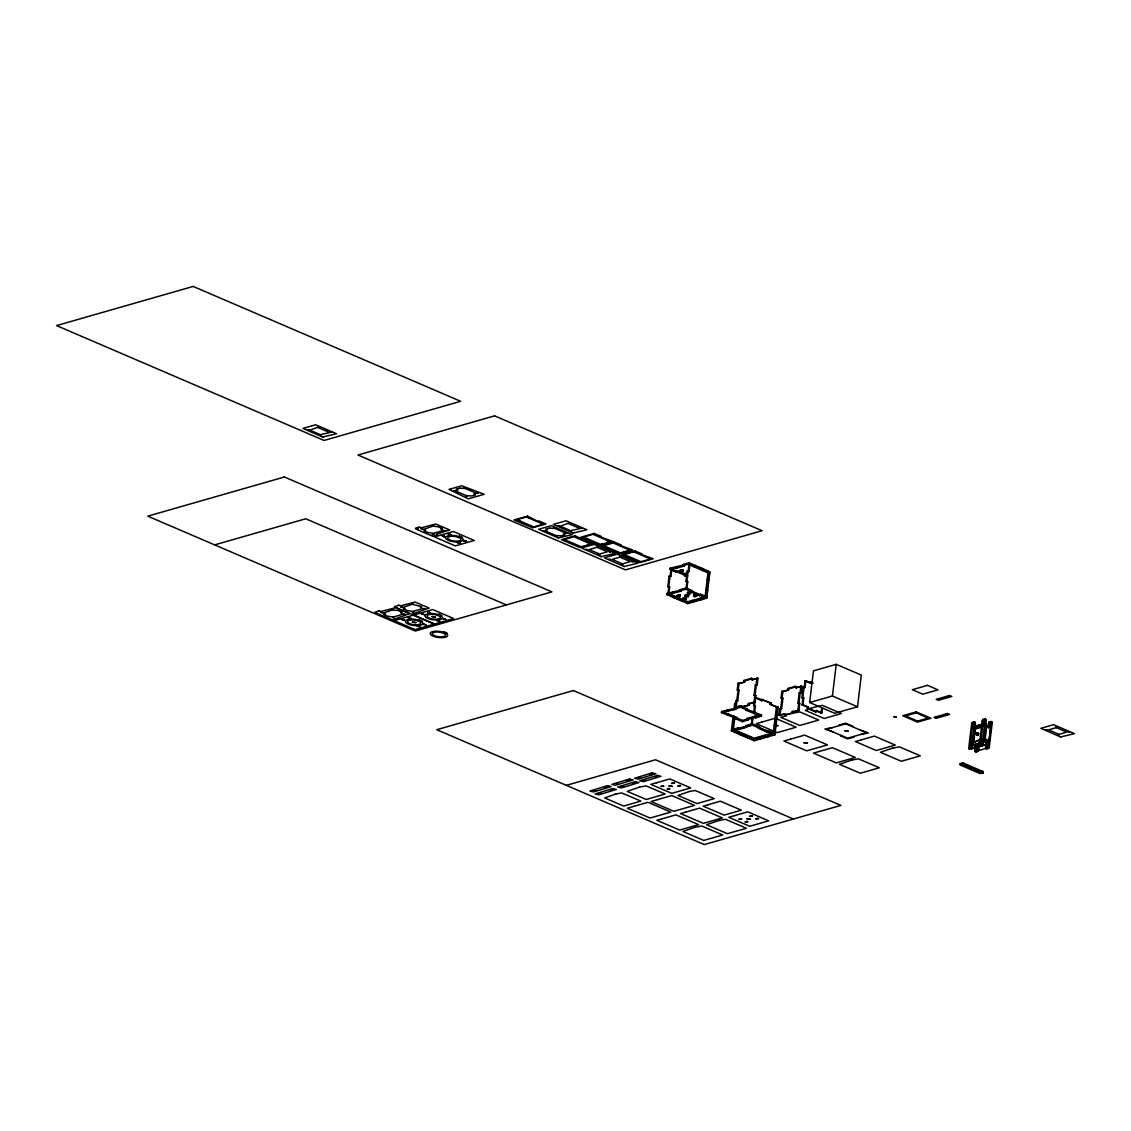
<?xml version="1.0" encoding="UTF-8"?>
<svg xmlns="http://www.w3.org/2000/svg" width="1131" height="1131" viewBox="0 0 1131 1131"><rect width="100%" height="100%" fill="white"/><g stroke="black" fill="none" stroke-linecap="round" stroke-linejoin="round"><path stroke-width="1.5" d="M982.274 740.734L982.811 740.155L982.231 741.158M983.602 725.494C987.292 723.359 979.587 726.639 983.716 724.476M978.315 745.937L977.438 746.828L977.75 745.456M984.111 725.565L984.521 724.717M1045.539 729.919L1047.037 730.046M666.88 594.637L667.021 593.436L681.258 590.029L681.116 591.244L666.88 594.637L687.775 603.615L706.748 598.172L709.943 571.777L689.048 562.8L683.35 564.426L684.156 566.037L683.35 564.426M668.789 587.13L667.969 593.846L668.845 593.591L669.651 586.876L667.827 586.72L669.114 576.16L670.923 576.315L671.743 569.6L685.414 575.481L685.57 574.265M687.69 577.064L684.552 575.721L684.693 574.52L687.054 574.548L677.2 570.674L676.197 572.13L669.92 569.444L670.075 568.243L684.312 564.836M667.827 586.72L668.704 586.466L670.881 569.854L671.743 569.6M672.563 593.012L672.719 591.796M669.92 569.444L675.617 567.804L675.758 566.603M673.525 593.407L673.666 592.206M675.617 567.804L676.564 568.214L676.72 567.013M674.005 597.083L674.161 595.881L673.143 597.324L682.375 600.674L682.516 599.472L681.498 600.914L682.375 600.674M676.197 572.13L677.2 570.674M676.918 596.701L677.059 595.5L677.865 597.111L676.918 596.701L679.943 596.518L680.084 595.316L679.137 594.906L678.996 596.108M682.191 569.713L680.113 570.307L679.971 571.508L680.919 571.918L681.06 570.717L683.138 570.123L682.997 571.325L682.191 569.713L683.138 570.123M681.116 591.244L680.297 589.619L685.994 587.993L692.271 590.693L692.115 591.895L687.309 592.559L691.098 592.163M683.053 599.331L683.195 598.129L684.015 599.741L683.053 599.331L686.079 599.147L686.22 597.946L685.273 597.536L685.132 598.737M686.107 574.138L686.248 572.936L688.327 572.343M686.899 581.942L686.079 588.657L686.955 588.403L687.761 581.687L685.937 581.532L687.224 570.971L689.033 571.127L689.853 564.411L688.991 564.666L688.171 571.381L687.224 570.971M680.155 590.834L685.853 589.194L685.994 587.993M685.937 581.532L686.814 581.277L688.086 570.717M683.209 565.627L688.906 564.001L689.048 562.8M687.549 593.662L687.69 592.446L688.496 594.072L687.549 593.662L690.574 593.478L690.716 592.262L689.769 591.852L689.613 593.068M687.775 603.615L687.917 602.413L693.614 600.773L693.473 601.975L692.653 600.363L693.614 600.773M694.448 565.74L694.307 566.942L695.311 565.486L694.448 565.74L703.68 569.077L702.662 570.533L702.803 569.331M693.685 596.291L693.826 595.09L694.632 596.701L693.685 596.291L696.71 596.108L696.852 594.906L695.904 594.496L695.749 595.698M692.271 590.693L691.253 592.135L699.608 595.726L700.626 594.27L706.889 596.97L700.245 598.186L700.103 599.388L692.511 601.565M700.626 594.27L699.608 595.726M701.206 598.596L701.05 599.798L700.103 599.388M708.034 579.284L708.981 579.694L707.172 579.524L708.034 579.284L708.84 572.569L707.978 572.809L705.08 596.8L686.079 588.657M708.119 579.934L705.942 596.56L686.969 602.003M721.493 712.686L721.635 711.484L735.871 708.091L735.73 709.293L721.493 712.686L736.988 718.722L737.129 717.521L721.635 711.484M727.191 711.06L727.332 709.858M727.756 715.386L727.912 714.17M728.138 711.47L728.279 710.254M728.633 715.131L728.774 713.93M771.017 704.09L771.158 702.888L770.154 704.344L778.241 707.186L774.905 734.797L754.193 740.734L731.389 730.937L733.227 715.782M733.962 709.674L734.726 703.341L735.588 703.086M735.73 709.293L734.768 708.883L735.942 700.584L737.765 700.753L739.038 690.193L737.228 690.023L738.034 683.308L744.679 682.092L744.834 680.89L752.412 678.713L752.271 679.915L751.465 678.303L752.412 678.713M733.355 721.564L732.492 721.818L734.316 721.974L733.355 721.564L732.393 729.481L755.211 739.278M733.439 722.228L734.175 716.192M734.853 717.45L733.355 729.891L752.327 724.462M751.323 679.505L757.968 678.289L757.148 685.004L755.338 684.835L754.052 695.395L755.876 695.565L755.056 702.28L749.372 703.906L749.217 705.108L740.678 706.875L741.639 707.285L740.819 705.673L735.136 707.299L736.083 707.709L736.903 700.994L737.765 700.753M736.804 700.343L738.995 683.718L744.679 682.092M748.086 720.023L747.28 718.411L748.086 720.023L742.388 721.663L736.125 718.963L737.129 717.521M738.896 729.467L738.091 727.855L738.896 729.467L746.488 727.29L745.682 725.678L746.488 727.29M734.768 708.883L740.466 707.243L740.819 705.673M743.731 681.682L743.873 680.48L751.465 678.303M739.476 733.793L739.617 732.591L738.614 734.047L747.831 737.384L747.987 736.182L746.969 737.624L747.831 737.384M742.388 721.663L742.53 720.461L748.227 718.821M745.866 710.183L746.884 708.741L745.866 710.183L761.361 716.22L761.516 715.018L746.022 708.981M748.27 704.698L748.411 703.496L755.056 702.28M752.143 717.718L751.38 724.052L774.184 733.835L775.145 725.918L776.007 725.678L774.184 725.508L775.145 725.918M754.518 713.279L755.423 705.73L753.614 705.574L753.995 702.393M754.108 701.87L754.914 695.155M756.201 684.594L757.007 677.879M754.052 695.395L755.013 695.805L756.286 685.245L757.148 685.004M731.389 730.937L752.101 724.999L753.006 717.464M753.656 713.52L755.437 697.403L771.158 702.888M754.236 713.774L754.377 712.572M755.098 713.534L755.239 712.332M747.124 719.627L754.716 717.45L754.872 716.234L761.516 715.018M754.716 717.45L755.678 717.86L755.819 716.644M754.193 740.734L754.335 739.533L760.894 737.652L760.753 738.854L759.947 737.242L760.894 737.652M758.449 728.35L759.467 726.908L758.449 728.35L766.818 731.941L767.822 730.485L775.046 733.595L767.539 735.065L767.383 736.267L759.792 738.444M755.437 697.403L754.575 697.643L761.799 700.753L762.803 699.297M766.818 731.941L767.822 730.485M768.486 735.475L768.345 736.677L767.383 736.267M776.417 707.031L773.222 733.425L754.25 738.868M775.046 725.268L776.333 714.707L777.28 715.117L775.47 714.948L776.333 714.707M776.417 715.358L777.379 707.441L778.241 707.186M795.192 687.507L801.837 686.291L801.017 693.006L799.207 692.836L797.92 703.397L799.744 703.567L798.924 710.282L785.508 715.287L785.649 714.085L779.005 715.315L779.81 708.6L781.634 708.755L782.906 698.195L781.097 698.039L781.903 691.324L788.547 690.094L788.703 688.892L796.281 686.715L796.139 687.917L795.333 686.305L796.281 686.715M779.952 715.725L780.772 708.996L781.634 708.755M780.687 708.345L782.864 691.72L788.547 690.094M784.546 714.877L799.744 711.894L818.731 720.051L799.758 725.48L780.758 717.337L786.455 715.697L784.546 714.877L784.688 713.675L785.649 714.085M787.6 689.684L787.742 688.482L795.333 686.305M792.138 712.7L792.28 711.498L798.924 710.282M797.977 709.872L798.797 703.157M800.069 692.596L800.875 685.881M797.92 703.397L798.882 703.807L800.154 693.246L801.017 693.006M802.911 698.166L802.091 704.882L802.953 704.641L803.773 697.926L801.95 697.756L803.236 687.196L805.046 687.365L805.866 680.65L811.181 682.926L811.323 681.724L810.319 683.181L805.003 680.89L804.183 687.606L803.236 687.196M801.95 697.756L802.826 697.516L804.099 686.955M807.265 708.374L808.283 706.917L807.265 708.374L815.621 711.965L816.639 710.508L821.954 712.784L822.562 707.752M809.64 702.535L813.472 670.853L836.247 664.321L861.327 675.094L857.496 706.776L834.72 713.308L809.64 702.535L832.416 696.003L857.496 706.776M815.621 711.965L816.639 710.508M815.776 710.749L821.092 713.039L821.7 708.006M832.416 696.003L836.247 664.321M960.148 764.726L960.304 763.51L963.329 763.326L963.174 764.528L960.148 764.726L961.11 765.122L960.304 763.51M960.728 765.235L960.869 764.033L963.711 763.227L982.698 771.384L982.556 772.586L979.715 773.392L960.728 765.235L963.555 764.429L982.556 772.586M962.227 764.132L962.368 762.916M963.555 764.429L963.711 763.227M968.758 747.817L971.656 723.826L974.498 723.02L975.445 723.43L972.547 747.421L968.758 747.817L972.547 747.421M968.998 748.92L969.14 747.718L969.946 749.33L968.998 748.92L972.024 748.736L972.165 747.534L971.218 747.124L969.946 749.33M974.258 721.917L972.193 722.511L972.038 723.727L972.999 724.137L974.258 721.917L975.219 722.327L975.063 723.543L974.116 723.133M970.61 738.345L971.006 735.051M969.719 748.227L972.618 724.236L975.445 723.43L971.656 723.826L972.618 724.236M972.999 724.137L973.141 722.921L975.219 722.327M970.737 744.113L971.147 740.706M974.498 723.02L971.586 747.011L973.692 742.233L975.29 729.043M975.219 747.817L975.12 744.198M983.164 744.368L979.389 744.778L983.164 744.368L986.076 720.376L985.115 719.966L982.288 720.786L978.683 750.051L975.855 750.871L974.894 750.461L975.728 743.604M975.855 750.871L976.675 744.014M976.081 751.959L975.275 750.348L976.081 751.959L978.159 751.366L977.354 749.754L978.159 751.366M980.252 725.763L980.393 724.561L981.355 724.971L978.329 725.155M974.894 750.461L977.721 749.641L978.555 742.784M979.616 745.866L979.771 744.665L980.577 746.276L979.616 745.866L982.641 745.682L982.797 744.481L981.835 744.071L981.694 745.272M984.889 718.878L982.811 719.472L982.669 720.673L983.617 721.083L983.772 719.881L985.836 719.288L985.695 720.489L984.889 718.878L985.836 719.288M980.337 745.188L983.249 721.196L986.076 720.376M982.217 743.972L985.115 719.966M979.715 773.392L979.87 772.19L982.698 771.384M972.222 745.329L983.984 741.95L986.26 723.232L972.801 727.021M981.058 773.689L981.199 772.487L983.277 771.893L983.122 773.095L980.096 773.279L980.252 772.077L981.199 772.487M979.248 743.647L974.187 745.089L970.002 743.293L985.186 738.953L986.783 725.749L990.968 727.544L989.371 740.734L982.613 742.671M988.013 726.851L988.423 723.416L992.212 723.02L989.3 747.011L986.472 747.817L985.525 747.407L986.345 740.551M991.025 721.507L988.946 722.101L988.805 723.317L989.752 723.713L989.908 722.511L991.972 721.917L991.83 723.119L991.025 721.507L991.972 721.917M986.472 747.817L987.306 740.961M988.89 727.148L989.837 727.247L989.399 726.625L988.791 727.572L989.385 723.826L992.212 723.02M986.713 748.92L985.907 747.308L986.713 748.92L988.777 748.326L987.971 746.714L988.777 748.326M985.893 726.696L990.94 725.24L988.678 743.972L969.564 749.429M985.525 747.407L988.353 746.601L991.251 722.61M976.717 734.231C977.34 737.935 979.616 730.866 976.972 733.878C976.364 738.133 981.072 732.082 977.467 733.496M977.043 734.372L977.438 735.178L978.273 734.047M975.12 733.637C976.887 730.046 976.534 736.21 975.134 733.977M978.414 734.033L978.442 733.114M987.773 743.081C987.42 741.201 988.706 745.527 988.805 742.403M971.67 743.647C971.204 745.06 971.685 740.466 972.208 744.354M973.89 728.463C971.882 728.025 974.328 727.247 981.552 727.077M978.046 747.011L979.7 742.148M981.821 740.31L982.768 739.914L981.694 740.338M599.487 793.156L601.028 793.312L599.515 793.269M616.225 783.627L617.78 783.783L616.239 783.698M622.064 786.271L623.605 786.427L622.078 786.342M638.916 777.478L640.457 777.633M640.415 777.76L638.93 777.548M937.67 699.17L939.225 699.382L937.698 699.283M935.493 717.21L937.034 717.422L935.507 717.323M948.301 696.116L949.842 696.3M949.814 696.399L948.301 696.215M946.124 714.156L947.665 714.34M947.58 714.481L946.166 714.311M990.544 728.223L990.657 727.092M984.903 725.819L985.03 724.688M977.071 733.439L978.117 732.973M974.215 728.915L973.947 727.728M982.995 741.187L983.136 739.957M1056.326 726.611L1057.485 727.106L1056.198 726.908M988.975 727.714L989.003 726.399L988.409 727.798M1068.328 731.87L1069.488 732.337L1068.328 732.11M307.689 429.794L309.131 429.978M309.06 430.204L307.674 430.034M318.32 426.755L319.748 426.938M319.691 427.165L318.306 426.981M319.804 435.011L321.246 435.181M321.218 435.393L319.875 435.294M330.436 431.957L331.878 432.141M331.807 432.367L330.464 432.226M464.36 487.744L465.802 487.928M465.76 488.14L464.332 487.956M465.859 496L467.301 496.184M467.23 496.41L465.845 496.226M421.17 528.573L422.612 528.757M422.556 528.983L421.184 528.827M443.889 530.453L445.317 530.637M445.261 530.849L443.918 530.722M517.984 520.826L519.412 520.995M519.355 521.221L517.97 521.052M528.983 517.659L530.425 517.842M530.298 518.097L528.955 517.871M529.69 525.844L531.118 526.028M531.005 526.283L529.69 526.099M380.963 612.281L382.405 612.451M540.689 522.692L542.131 522.875M382.349 612.677L381.006 612.55M542.088 523.087L540.66 522.904M400.572 606.654L402 606.838M401.972 607.05L400.53 606.866M553.936 527.64L555.363 527.824M558.035 525.816L559.463 525.972M403.682 614.147L405.11 614.331M555.25 528.078L553.921 527.88M559.421 526.212L558.078 526.085M405.082 614.543L403.64 614.359M568.667 522.762L570.109 522.946M570.038 523.172L568.653 522.989M423.277 608.535L424.705 608.704M424.648 608.93L423.263 608.761M555.42 535.896L556.862 536.08M556.805 536.306L555.434 536.151M570.165 531.019L571.593 531.202M571.48 531.443L570.165 531.259M580.783 527.965L582.225 528.149M582.097 528.403L580.769 528.205M586.211 549.397L587.639 549.581M587.583 549.793L586.197 549.624M596.829 546.344L598.271 546.527M598.143 546.782L596.843 546.598M598.327 554.6L599.769 554.784M599.713 555.01L598.299 554.812M608.959 551.546L610.387 551.73M610.33 551.956L608.959 551.801M609.1 559.223L610.542 559.407M610.486 559.633L609.142 559.492M619.731 556.183L621.173 556.367M621.131 556.565L619.703 556.395M621.23 564.426L622.672 564.609M622.545 564.864L621.23 564.68M631.861 561.386L633.289 561.57M633.162 561.81L631.833 561.612M894.225 716.686L896.36 717.224L894.423 717.351L893.843 716.743L896.134 716.856L894.395 716.545M904.8 715.711L906.228 715.895M906.171 716.121L904.8 715.951M915.417 712.657L916.859 712.841M916.803 713.067L915.431 712.912M916.916 720.914L918.358 721.097M918.315 721.309L916.902 721.14M927.547 717.874L928.975 718.044M928.947 718.256L927.505 718.072M476.49 492.946L477.918 493.144M477.862 493.356L476.462 493.187M432.876 533.606L434.318 533.79M434.191 534.044L432.862 533.832M392.669 617.3L394.111 617.484M394.04 617.71L392.655 617.526M412.278 611.687L413.706 611.871M413.635 612.097L412.235 611.885M566.051 532.842L567.493 533.04M567.451 533.238L566.009 533.054M453.743 490.797L455.157 490.967M455.044 491.236L453.715 491.024M432.183 525.42L433.611 525.59M433.583 525.816L432.155 525.646M391.976 609.114L393.39 609.284M393.348 609.524L391.976 609.369M543.318 530.679L544.732 530.863M544.675 531.103L543.304 530.934M411.571 603.502L412.999 603.671M412.942 603.912L411.571 603.742M973.692 742.233L980.04 739.377M449.261 534.341L450.35 534.468M444.059 536.518L443.098 536.377M450.237 534.751L449.304 534.624M458.324 542.654L459.412 542.781M464.502 540.887C469.351 541.396 461.024 541.311 465.336 540.675M459.398 543.036C454.393 542.512 463.017 542.512 458.479 543.233M465.576 541.254L464.488 541.141M1045.638 729.679L1046.995 729.877M322.533 437.075L336.557 433.739L315.662 424.775L302.967 428.409L322.858 437.132M214.636 544.888L305.723 518.776L506.349 604.929M449.756 534.2L448.229 534.171L449.092 533.917C445.996 534.242 454.139 536.023 449.643 534.072M572.88 533.097L586.918 529.746L566.009 520.783L553.313 524.416L573.219 533.139M558.149 537.974L572.173 534.638L551.278 525.661L538.582 529.294L558.474 538.017M601.056 556.678L615.08 553.342L594.185 544.364L581.49 547.998L601.381 556.721M623.944 566.504L637.983 563.167L617.088 554.19L604.378 557.837L624.284 566.56M676.564 568.214L684.156 566.037M679.59 571.622L683.378 571.212L680.537 572.017M670.923 576.315L669.114 576.16M688.171 571.381L689.033 571.127M684.552 575.721L685.414 575.481M708.939 573.219L709.801 572.979L703.524 570.278M677.865 597.111L679.943 596.518M688.496 594.072L690.574 593.478M684.015 599.741L686.079 599.147M694.632 596.701L696.71 596.108M752.271 679.915L757.968 678.289M739.038 690.193L737.228 690.023M805.003 680.89L805.866 680.65M755.013 695.805L755.876 695.565M810.319 683.181L811.181 682.926M796.139 687.917L801.837 686.291M804.183 687.606L805.046 687.365M736.083 707.709L741.78 706.083M761.799 700.753L762.662 700.499M741.639 707.285L749.217 705.108M753.614 705.574L755.423 705.73M782.906 698.195L781.097 698.039M736.125 718.963L736.988 718.722M747.28 718.411L754.872 716.234M798.882 703.807L799.744 703.567M755.678 717.86L761.361 716.22M779.005 715.315L784.688 713.675M738.091 727.855L731.531 729.735L738.755 732.831M745.682 725.678L752.242 723.798L759.467 726.908M809.089 708.529L822.449 705.376L841.45 713.534L824.202 718.482L805.215 710.325L810.036 708.939M752.412 725.112L735.164 730.061L754.165 738.218L771.413 733.27M566.32 785.352L655.513 759.778L793.439 819.014M821.092 713.039L821.954 712.784M832.982 731.927L824.895 729.071L832.402 727.601M851.954 726.484L852.816 726.243L845.592 723.133L839.032 725.013L839.994 725.423M841.337 735.518L840.474 735.758L847.699 738.868L854.258 736.988L853.297 736.578M860.309 730.075L868.396 732.93L860.889 734.401M974.484 726.611L986.26 723.232M974.979 729.127L981.722 727.191M985.384 726.47L990.431 725.028M974.71 747.605L988.169 743.746L984.62 739.9M974.752 751.663L988.211 747.803M1060.426 736.988L1074.45 733.651L1053.555 724.674L1040.859 728.322L1060.751 737.044M974.173 725.65L979.404 725.805M443.38 535.84C447.579 537.437 439.266 535.67 444.172 536.235M688.906 564.001L695.169 566.688M688.991 564.666L707.978 572.809M680.113 570.307L681.06 570.717M686.248 572.936L687.196 573.346M670.075 568.243L687.832 575.863M686.814 581.277L687.761 581.687M685.853 589.194L706.748 598.172M680.297 589.619L681.258 590.029M982.811 719.472L983.772 719.881M988.946 722.101L989.908 722.511M983.249 721.196L982.288 720.786L982.896 725.296M988.423 723.416L989.385 723.826M668.704 586.466L669.651 586.876M972.193 722.511L973.141 722.921M668.845 593.591L687.832 601.749M667.021 593.436L673.284 596.122M681.654 599.713L687.917 602.413M985.186 738.953L989.371 740.734M983.984 741.95L970.539 745.81M988.353 746.601L989.3 747.011M977.721 749.641L978.683 750.051M810.46 681.965L813.246 683.166M799.207 692.836L800.154 693.246M983.277 771.893L982.316 771.483L983.122 773.095M787.742 688.482L788.703 688.892M960.869 764.033L979.87 772.19M802.826 697.516L803.773 697.926M781.903 691.324L782.864 691.72M802.953 704.641L808.283 706.917M755.338 684.835L756.286 685.245M802.091 704.882L807.407 707.172M743.873 680.48L744.834 680.89M808.128 708.119L816.497 711.71M738.034 683.308L738.995 683.718M792.28 711.498L793.241 711.908M761.941 699.552L770.296 703.129M770.154 704.344L777.379 707.441M779.81 708.6L780.772 708.996M748.411 703.496L749.372 703.906M735.942 700.584L736.903 700.994M746.884 708.741L740.607 706.041L734.924 707.681L735.871 708.091M740.466 707.243L746.743 709.943M736.267 717.761L742.53 720.461M752.101 724.999L774.905 734.797M747.11 736.422L754.335 739.533M412.391 622.163L415.855 622.601L412.391 622.163M431.985 616.551L435.449 616.989L431.985 616.551M669.029 785.932L672.493 786.37L669.085 785.805M685.075 596.193L688.539 596.617L685.075 596.193M685.23 594.977L688.694 595.415L685.23 594.977M747.011 818.83L750.475 819.268L747.011 818.83M972.024 727.996C972.971 730.032 972.165 725.452 972.024 727.996M971.119 743.717L972.179 743.336L971.133 743.604M975.799 745.711C977.735 746.517 977.34 743.321 975.799 745.711M976.307 745.923L977.354 745.555L976.307 745.866M981.75 740.649L981.765 740.565M986.43 742.671C988.31 743.463 987.646 740.084 986.43 742.671M986.939 742.883C987.787 744.848 986.896 740.805 986.939 742.855M980.803 740.225C981.128 742.19 982.061 737.172 980.803 740.225M970.172 743.279C970.907 745.145 971.147 740.466 970.172 743.223M605.226 787.134L606.782 787.332L605.255 787.077M610.486 790.003L612.041 790.216L610.542 789.933M627.238 780.475L628.779 780.673L627.267 780.418M633.063 783.119L634.618 783.316L633.091 783.062M649.915 774.325L651.47 774.523L649.929 774.297M655.019 776.856L656.574 777.054L655.019 776.827M976.93 771.413L978.485 771.611L976.93 771.384M977.071 770.211L978.626 770.409L977.099 770.154M774.481 725.197L777.944 725.635L774.481 725.197M803.971 742.728L807.435 743.166L803.971 742.728M844.914 730.767L848.377 731.206L844.956 730.683M982.669 724.759L983.631 724.123L982.698 724.66M520.02 521.038L533.648 526.905L543.134 524.176L526.424 516.994L516.938 519.723L520.02 521.038M594.227 790.258L595.768 790.498L594.27 790.201M644.02 779.98L645.561 780.22L644.034 779.952M964.955 764.966L966.496 765.206L964.955 764.966M964.814 766.182L966.355 766.408L964.814 766.182M1057.669 734.938L1059.054 735.037L1057.711 734.91M616.013 793.948L604.647 797.949L623.746 806.064L640.867 801.073L621.767 792.958L616.013 793.948M639.439 787.119L627.21 791.375L646.31 799.49L665.155 794.004L646.055 785.875L639.439 787.119M689.401 791.474L678.02 795.475L697.12 803.604L714.255 798.613L695.155 790.484L689.401 791.474M707.978 804.791L703.185 806.191L724.193 815.126L741.328 810.135L720.32 801.186L707.978 804.791M193.175 286.426L56.55 325.587L324.06 440.454L460.685 401.293L193.175 286.426M317.599 427.362L309.88 430.162L320.327 434.657L329.715 432.565L317.599 427.362M494.586 415.855L357.976 455.015L625.471 569.883L762.096 530.722L494.586 415.855M284.39 476.999L147.765 516.16L415.275 631.027L551.9 591.866L284.39 476.999M451.085 488.804L449.007 489.398L468.305 498.842L484.209 494.275L461.717 485.765L451.085 488.804M459.935 488.182L456.132 489.271L457.857 490.006L455.934 491.165L466.382 495.647L471.698 495.958L475.487 494.869L473.776 494.134L475.699 492.975L465.237 488.493L459.935 488.182M419.219 527.159L415.43 528.234L415.643 528.955C416.632 527.498 420.845 529.308 416.604 529.365L430.883 535.5C431.872 534.044 436.085 535.854 431.844 535.91L437.584 535.034L436.58 534.058L449.714 529.987L435.732 523.992L421.75 527.696L419.219 527.159M432.848 526.155L423.432 529.449L425.638 530.397L424.083 530.835L428.253 532.63L433.611 533.266L443.098 530.552L440.821 529.025L442.391 528.587L438.206 526.792L432.848 526.155M440.086 535.288L434.389 536.914L455.284 545.891L474.271 540.462L453.361 531.485L440.086 535.288M442.914 535.684L442.051 535.938L443.635 536.08L442.914 535.684M444.525 536.377L443.663 536.631L445.19 536.674L444.525 536.377M450.704 534.61L449.841 534.864L451.368 534.892L450.704 534.61M527.569 516.075L514.11 519.935L532.503 527.824L545.962 523.964L538.851 520.924L537.635 521.264L527.569 516.075M457.122 536.843L460.048 538.102A6.673 2.347 6.9 0 1 455.708 541.141A6.673 2.347 6.9 0 1 447.735 537.72A6.673 2.347 6.9 0 1 457.122 536.843M459.511 536.151L458.592 536.419A8.808 3.096 6.9 0 0 445.656 537.338A8.808 3.096 6.9 0 0 456.359 541.933A8.808 3.096 6.9 0 0 461.519 537.677L462.438 537.409L459.511 536.151M458.154 542.23L457.292 542.484L458.818 542.512L458.154 542.23M464.332 540.462L463.47 540.703L464.997 540.745L464.332 540.462M459.766 542.922L458.903 543.177L460.43 543.205L459.766 542.922M465.944 541.155L465.081 541.41L466.608 541.438L465.944 541.155M549.496 528.078L545.707 529.167L547.418 529.902L545.495 531.061L555.943 535.543L561.259 535.854L565.062 534.765L563.337 534.03L565.26 532.871L554.812 528.389L549.496 528.078M567.96 523.37L560.241 526.184L570.688 530.665L580.076 528.573L567.96 523.37M574.916 535.825L561.471 539.671L579.85 547.574L585.632 545.92L581.009 546.641L564.284 539.473L573.77 536.744L590.495 543.926L586.692 545.015L587.526 545.368L593.308 543.714L580.797 539.218L582.027 538.865L574.916 535.825M594.199 533.408L580.74 537.267L599.133 545.17L604.915 543.516L600.278 544.237L583.568 537.055L593.054 534.341L609.765 541.523L605.976 542.611L606.81 542.965L612.592 541.311L600.08 536.815L601.31 536.462L594.199 533.408M614.289 542.032L600.83 545.891L619.223 553.794L632.667 549.935L620.156 545.439L621.386 545.085L614.289 542.032M596.956 547.305L589.166 549.539L599.614 554.034L607.404 551.801L596.956 547.305M613.129 542.965L603.643 545.679L620.368 552.861L629.854 550.147L613.129 542.965M379.012 610.853L374.771 612.366L392.301 619.887L409.507 613.695L395.511 607.686L381.543 611.39L379.012 610.853M398.621 605.226L394.366 606.739L411.896 614.274L429.101 608.068L415.119 602.06L401.137 605.778L398.621 605.226M392.641 609.849L383.225 613.143L385.431 614.091L383.876 614.529L388.046 616.324L393.404 616.975L402.89 614.246L400.614 612.719L402.169 612.281L397.999 610.486L392.641 609.849M412.235 604.223L402.82 607.517L405.025 608.464L403.47 608.916L407.655 610.712L412.999 611.348L422.499 608.634L420.209 607.107L421.778 606.668L412.235 604.223M634.844 550.868L621.386 554.727L639.778 562.63L653.237 558.771L640.726 554.275L641.956 553.921L634.844 550.868M633.699 551.801L624.213 554.515L640.938 561.697L650.424 558.983L633.699 551.801M399.879 618.982L394.182 620.622L415.077 629.585L434.05 624.156L413.154 615.179L399.879 618.982M419.474 613.37L413.776 614.995L434.686 623.973L453.658 618.53L432.749 609.567L419.474 613.37M402.707 619.378L401.83 619.632L404.983 620.368L402.707 619.378M408.885 617.611L408.008 617.865L411.161 618.586L408.885 617.611M422.301 613.765L421.439 614.02L424.577 614.741L422.301 613.765M428.479 611.998L427.617 612.239L430.755 612.974L428.479 611.998M619.859 557.145L612.055 559.378L622.502 563.86L630.306 561.626L619.859 557.145M416.915 620.537L419.841 621.796A6.673 2.347 6.9 0 1 415.501 624.835A6.673 2.347 6.9 0 1 407.528 621.414A6.673 2.347 6.9 0 1 416.915 620.537M419.304 619.859L418.385 620.113A8.808 3.096 6.9 0 0 405.449 621.032A8.808 3.096 6.9 0 0 416.151 625.627A8.808 3.096 6.9 0 0 421.312 621.371L422.231 621.103L419.304 619.859M436.509 614.925L439.436 616.169A6.673 2.347 6.9 0 1 435.096 619.223A6.673 2.347 6.9 0 1 427.122 615.801A6.673 2.347 6.9 0 1 436.509 614.925M438.899 614.232L437.98 614.501A8.808 3.096 6.9 0 0 425.044 615.42A8.808 3.096 6.9 0 0 435.746 620.014A8.808 3.096 6.9 0 0 440.906 615.745L441.825 615.49L438.899 614.232M417.947 625.924L417.07 626.178L420.223 626.913L417.947 625.924M424.125 624.156L423.248 624.411L426.401 625.132L424.125 624.156M437.541 620.311L436.679 620.551L439.818 621.287L437.541 620.311M443.72 618.544L442.857 618.784L445.996 619.519L443.72 618.544M441.769 632.582L444.695 633.841A6.673 2.347 6.9 0 1 440.341 636.88A6.673 2.347 6.9 0 1 432.381 633.459A6.673 2.347 6.9 0 1 441.769 632.582M444.144 631.89L443.239 632.158A8.808 3.096 6.9 0 0 430.303 633.077A8.808 3.096 6.9 0 0 441.005 637.672A8.808 3.096 6.9 0 0 446.165 633.417L447.07 633.148L444.144 631.89M679.519 594.793L676.691 595.613L680.466 595.203L679.519 594.793M706.762 589.845L705.885 590.085L707.709 590.255L706.762 589.845M685.655 597.437L682.827 598.242L686.602 597.832L685.655 597.437M696.272 594.383L693.444 595.203L697.233 594.793L696.272 594.383M573.375 690.546L436.75 729.707L704.26 844.574L840.884 805.413L573.375 690.546M761.969 722.03L756.271 723.67L777.167 732.648L796.153 727.205L775.244 718.227L761.969 722.03M927.533 685.358L912.349 689.698L922.797 694.194L937.981 689.839L927.533 685.358M629.571 779.005L611.871 784.377L615.448 785.296L633.134 779.923L629.571 779.005M607.559 785.663L589.873 791.036L593.436 791.954L611.136 786.582L607.559 785.663M652.248 772.855L634.562 778.227L638.124 779.146L655.824 773.774L652.248 772.855M635.41 781.648L617.71 787.02L621.272 787.939L638.973 782.567L635.41 781.648M657.351 775.385L639.665 780.758L643.228 781.677L660.914 776.304L657.351 775.385M612.832 788.547L595.132 793.92L598.695 794.824L616.395 789.466L612.832 788.547M790.498 739.165L783.939 741.045L806.742 750.828L827.454 744.891L804.65 735.108L790.498 739.165M845.677 723.798L826.704 729.241L847.6 738.204L866.586 732.775L845.677 723.798M949.644 695.48L936.199 699.34L938.377 700.273L951.835 696.427L949.644 695.48M656.517 782.751L650.834 784.377L671.729 793.354L690.702 787.911L669.806 778.934L656.517 782.751M916.195 711.88L902.736 715.725L917.552 722.101L931.011 718.242L916.195 711.88M916.124 712.855L905.493 715.909L917.623 721.111L928.24 718.058L916.124 712.855M662.95 785.847L660.872 786.441L663.897 786.257L662.95 785.847M673.567 782.808L671.503 783.401L674.528 783.218L673.567 782.808M669.085 788.491L667.007 789.085L670.033 788.901L669.085 788.491M679.703 785.437L677.639 786.031L680.664 785.847L679.703 785.437M947.467 713.52L934.008 717.379L936.199 718.312L949.658 714.453L947.467 713.52M819.183 751.479L813.5 753.105L836.304 762.902L855.276 757.459L832.473 747.676L819.183 751.479M861.087 739.928L855.404 741.554L876.299 750.532L895.271 745.089L874.376 736.111L861.087 739.928M633.883 806.346L627.323 808.227L650.127 818.024L670.839 812.086L648.035 802.289L633.883 806.346M657.592 799.617L651.032 801.497L673.836 811.295L694.547 805.357L671.729 795.56L657.592 799.617M892.741 748.086L880.413 752.299L901.308 761.276L920.281 755.833L899.385 746.856L892.741 748.086M851.799 760.046L839.456 764.259L860.366 773.236L879.338 767.793L858.443 758.816L851.799 760.046M662.568 818.66L656.885 820.3L679.689 830.083L698.661 824.655L675.857 814.857L662.568 818.66M686.277 811.931L680.579 813.571L703.383 823.354L722.37 817.925L699.566 808.128L686.277 811.931M734.5 815.649L728.802 817.289L749.712 826.266L768.684 820.823L747.789 811.846L734.5 815.649M695.183 827.228L682.855 831.455L703.751 840.418L722.723 834.989L701.828 826.012L695.183 827.228M718.878 820.498L706.55 824.725L727.445 833.688L746.432 828.26L725.522 819.282L718.878 820.498M1056.326 727.629L1048.522 729.863L1058.984 734.344L1066.773 732.11L1056.326 727.629M740.918 818.759L738.854 819.353L741.879 819.169L740.918 818.759M751.55 815.705L749.471 816.299L752.497 816.115L751.55 815.705M747.054 821.389L744.99 821.983L748.015 821.799L747.054 821.389M757.685 818.349L755.607 818.943L758.632 818.759L757.685 818.349"/></g></svg>
